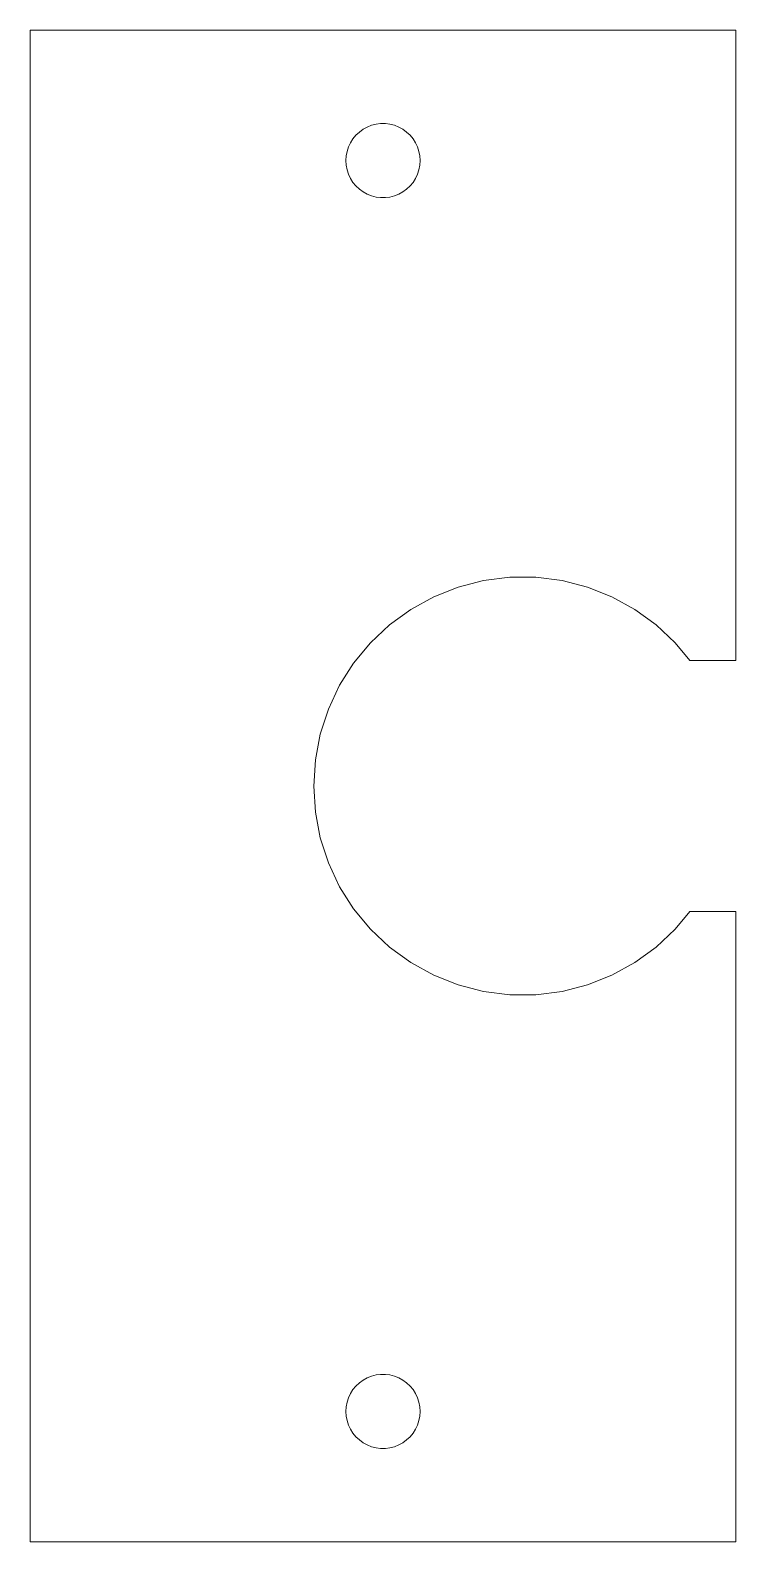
# Model space of a CAD drawing. Header units: inches. Extents: x -14 to 14, y -30 to 30.
import ezdxf

# ---------------------------------------------------------------- set-up
doc = ezdxf.new("R2010")
doc.units = ezdxf.units.IN
doc.layers.get('0').update_dxf_attribs({"linetype": 'CONTINUOUS', "lineweight": 0})

msp = doc.modelspace()

# ---------------------------------------------------------------- linework, layer by layer
for p, q in [((-14, -30), (-14, 30)), ((-14, 30), (14, 30)), ((14, 30), (14, 4.98)), ((-1.192, 25.691), (-1.074, 25.833)), ((-1.074, 25.833), (-0.939, 25.96)), ((-0.939, 25.96), (-0.789, 26.069)), ((-0.789, 26.069), (-0.627, 26.158)), ((-0.627, 26.158), (-0.455, 26.226)), ((-0.455, 26.226), (-0.276, 26.272)), ((-0.276, 26.272), (-0.093, 26.295)), ((-0.093, 26.295), (0.093, 26.295)), ((0.093, 26.295), (0.276, 26.272)), ((0.276, 26.272), (0.455, 26.226)), ((0.455, 26.226), (0.627, 26.158)), ((0.627, 26.158), (0.789, 26.069)), ((0.789, 26.069), (0.939, 25.96)), ((0.939, 25.96), (1.074, 25.833)), ((1.074, 25.833), (1.192, 25.691)), ((-1.427, 25.191), (-1.37, 25.367)), ((-1.37, 25.367), (-1.291, 25.535)), ((-1.291, 25.535), (-1.192, 25.691)), ((1.192, 25.691), (1.291, 25.535)), ((1.291, 25.535), (1.37, 25.367)), ((1.37, 25.367), (1.427, 25.191)), ((-1.473, 24.825), (-1.462, 25.01)), ((-1.462, 24.64), (-1.473, 24.825)), ((-1.462, 25.01), (-1.427, 25.191)), ((-1.427, 24.459), (-1.462, 24.64)), ((1.427, 25.191), (1.462, 25.01)), ((1.462, 24.64), (1.427, 24.459)), ((1.462, 25.01), (1.473, 24.825)), ((1.473, 24.825), (1.462, 24.64)), ((-1.37, 24.283), (-1.427, 24.459)), ((-1.291, 24.115), (-1.37, 24.283)), ((-1.192, 23.959), (-1.291, 24.115)), ((1.291, 24.115), (1.192, 23.959)), ((1.37, 24.283), (1.291, 24.115)), ((1.427, 24.459), (1.37, 24.283)), ((-1.074, 23.817), (-1.192, 23.959)), ((-0.939, 23.69), (-1.074, 23.817)), ((-0.789, 23.581), (-0.939, 23.69)), ((-0.627, 23.492), (-0.789, 23.581)), ((-0.455, 23.424), (-0.627, 23.492)), ((-0.276, 23.378), (-0.455, 23.424)), ((0.455, 23.424), (0.276, 23.378)), ((0.627, 23.492), (0.455, 23.424)), ((0.789, 23.581), (0.627, 23.492)), ((0.939, 23.69), (0.789, 23.581)), ((1.074, 23.817), (0.939, 23.69)), ((1.192, 23.959), (1.074, 23.817)), ((-0.093, 23.355), (-0.276, 23.378)), ((0.093, 23.355), (-0.093, 23.355)), ((0.276, 23.378), (0.093, 23.355)), ((2.985, 7.894), (2.016, 7.51)), ((3.995, 8.153), (2.985, 7.894)), ((5.029, 8.284), (3.995, 8.153)), ((6.071, 8.284), (5.029, 8.284)), ((7.105, 8.153), (6.071, 8.284)), ((8.115, 7.894), (7.105, 8.153)), ((9.084, 7.51), (8.115, 7.894)), ((2.016, 7.51), (1.103, 7.008)), ((9.997, 7.008), (9.084, 7.51)), ((1.103, 7.008), (0.259, 6.395)), ((10.841, 6.395), (9.997, 7.008)), ((0.259, 6.395), (-0.5, 5.682)), ((11.6, 5.682), (10.841, 6.395)), ((-0.5, 5.682), (-1.165, 4.879)), ((12.181, 4.98), (11.6, 5.682)), ((-1.165, 4.879), (-1.723, 3.999)), ((14, 4.98), (12.181, 4.98)), ((-1.723, 3.999), (-2.167, 3.055)), ((-2.167, 3.055), (-2.489, 2.064)), ((-2.489, 2.064), (-2.685, 1.04)), ((-2.685, 1.04), (-2.75, 0)), ((-2.75, 0), (-2.685, -1.04)), ((-2.685, -1.04), (-2.489, -2.064)), ((-2.489, -2.064), (-2.167, -3.055)), ((-2.167, -3.055), (-1.723, -3.999)), ((-1.723, -3.999), (-1.165, -4.879)), ((-1.165, -4.879), (-0.5, -5.682)), ((11.6, -5.682), (12.181, -4.98)), ((12.181, -4.98), (14, -4.98)), ((14, -4.98), (14, -30)), ((-0.5, -5.682), (0.259, -6.395)), ((10.841, -6.395), (11.6, -5.682)), ((0.259, -6.395), (1.103, -7.008)), ((9.997, -7.008), (10.841, -6.395)), ((1.103, -7.008), (2.016, -7.51)), ((9.084, -7.51), (9.997, -7.008)), ((2.016, -7.51), (2.985, -7.894)), ((8.115, -7.894), (9.084, -7.51)), ((2.985, -7.894), (3.995, -8.153)), ((3.995, -8.153), (5.029, -8.284)), ((5.029, -8.284), (6.071, -8.284)), ((6.071, -8.284), (7.105, -8.153)), ((7.105, -8.153), (8.115, -7.894)), ((-0.455, -23.424), (-0.276, -23.378)), ((-0.276, -23.378), (-0.093, -23.355)), ((-0.093, -23.355), (0.093, -23.355)), ((0.093, -23.355), (0.276, -23.378)), ((0.276, -23.378), (0.455, -23.424)), ((-1.291, -24.115), (-1.192, -23.959)), ((-1.192, -23.959), (-1.074, -23.817)), ((-1.074, -23.817), (-0.939, -23.69)), ((-0.939, -23.69), (-0.789, -23.581)), ((-0.789, -23.581), (-0.627, -23.492)), ((-0.627, -23.492), (-0.455, -23.424)), ((0.455, -23.424), (0.627, -23.492)), ((0.627, -23.492), (0.789, -23.581)), ((0.789, -23.581), (0.939, -23.69)), ((0.939, -23.69), (1.074, -23.817)), ((1.074, -23.817), (1.192, -23.959)), ((1.192, -23.959), (1.291, -24.115)), ((-1.462, -24.64), (-1.427, -24.459)), ((-1.427, -24.459), (-1.37, -24.283)), ((-1.37, -24.283), (-1.291, -24.115)), ((1.291, -24.115), (1.37, -24.283)), ((1.37, -24.283), (1.427, -24.459)), ((1.427, -24.459), (1.462, -24.64)), ((-1.473, -24.825), (-1.462, -24.64)), ((-1.462, -25.01), (-1.473, -24.825)), ((-1.427, -25.191), (-1.462, -25.01)), ((-1.37, -25.367), (-1.427, -25.191)), ((1.427, -25.191), (1.37, -25.367)), ((1.462, -25.01), (1.427, -25.191)), ((1.462, -24.64), (1.473, -24.825)), ((1.473, -24.825), (1.462, -25.01)), ((-1.291, -25.535), (-1.37, -25.367)), ((-1.192, -25.691), (-1.291, -25.535)), ((-1.074, -25.833), (-1.192, -25.691)), ((1.192, -25.691), (1.074, -25.833)), ((1.291, -25.535), (1.192, -25.691)), ((1.37, -25.367), (1.291, -25.535)), ((-0.939, -25.96), (-1.074, -25.833)), ((-0.789, -26.069), (-0.939, -25.96)), ((-0.627, -26.158), (-0.789, -26.069)), ((-0.455, -26.226), (-0.627, -26.158)), ((-0.276, -26.272), (-0.455, -26.226)), ((-0.093, -26.295), (-0.276, -26.272)), ((0.093, -26.295), (-0.093, -26.295)), ((0.276, -26.272), (0.093, -26.295)), ((0.455, -26.226), (0.276, -26.272)), ((0.627, -26.158), (0.455, -26.226)), ((0.789, -26.069), (0.627, -26.158)), ((0.939, -25.96), (0.789, -26.069)), ((1.074, -25.833), (0.939, -25.96)), ((14, -30), (-14, -30))]:
    msp.add_line(p, q)

doc.saveas('drawing.dxf')
